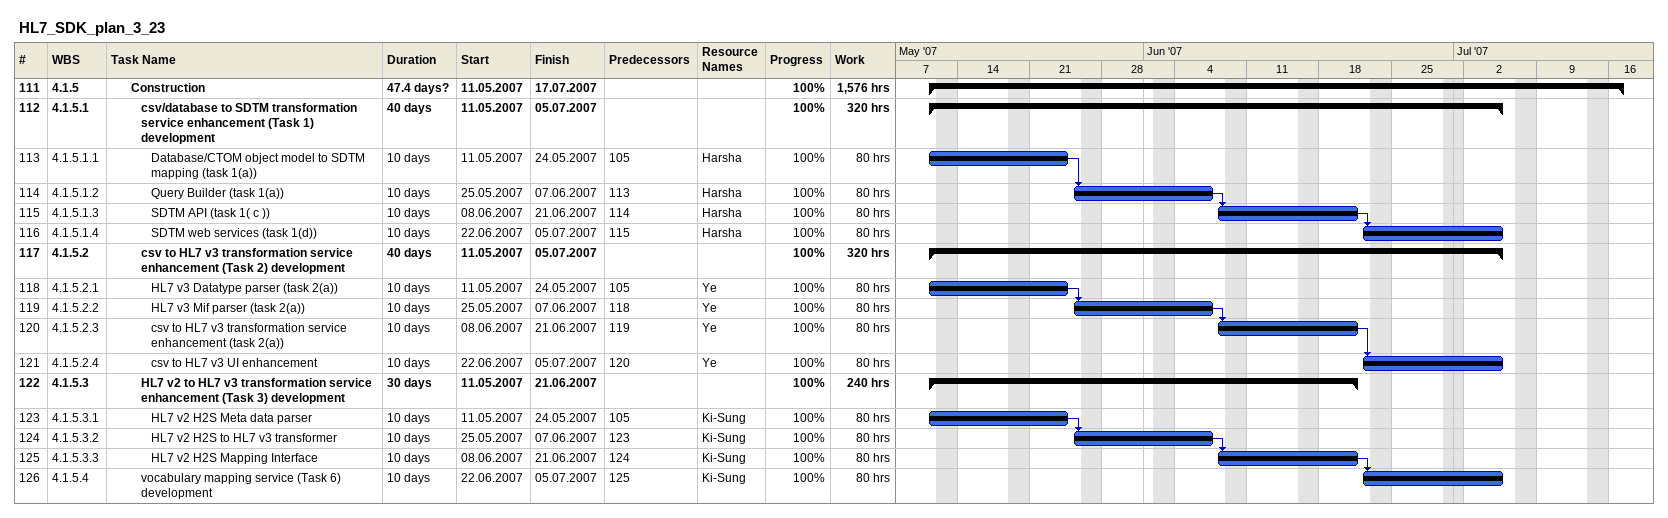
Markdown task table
HL7_SDK_plan_3_23

| ID | WBS | Task | Duration | Start | Finish | Predecessors | Resources | % complete | Work (h) |
|---|---|---|---|---|---|---|---|---|---|
| 111 | 4.1.5 | **Construction** | 47.4d? | 2007-05-11 | 2007-07-17 |  |  | 100 | 1576 |
| 112 | 4.1.5.1 | **csv/database to SDTM transformation service enhancement (Task 1) development** | 40d | 2007-05-11 | 2007-07-05 |  |  | 100 | 320 |
| 113 | 4.1.5.1.1 | Database/CTOM object model to SDTM mapping (task 1(a)) | 10d | 2007-05-11 | 2007-05-24 | 105 | Harsha | 100 | 80 |
| 114 | 4.1.5.1.2 | Query Builder (task 1(a)) | 10d | 2007-05-25 | 2007-06-07 | 113 | Harsha | 100 | 80 |
| 115 | 4.1.5.1.3 | SDTM API (task 1( c )) | 10d | 2007-06-08 | 2007-06-21 | 114 | Harsha | 100 | 80 |
| 116 | 4.1.5.1.4 | SDTM web services (task 1(d)) | 10d | 2007-06-22 | 2007-07-05 | 115 | Harsha | 100 | 80 |
| 117 | 4.1.5.2 | **csv to HL7 v3 transformation service enhancement (Task 2) development** | 40d | 2007-05-11 | 2007-07-05 |  |  | 100 | 320 |
| 118 | 4.1.5.2.1 | HL7 v3 Datatype parser (task 2(a)) | 10d | 2007-05-11 | 2007-05-24 | 105 | Ye | 100 | 80 |
| 119 | 4.1.5.2.2 | HL7 v3 Mif parser (task 2(a)) | 10d | 2007-05-25 | 2007-06-07 | 118 | Ye | 100 | 80 |
| 120 | 4.1.5.2.3 | csv to HL7 v3 transformation service enhancement (task 2(a)) | 10d | 2007-06-08 | 2007-06-21 | 119 | Ye | 100 | 80 |
| 121 | 4.1.5.2.4 | csv to HL7 v3 UI enhancement | 10d | 2007-06-22 | 2007-07-05 | 120 | Ye | 100 | 80 |
| 122 | 4.1.5.3 | **HL7 v2 to HL7 v3 transformation service enhancement (Task 3) development** | 30d | 2007-05-11 | 2007-06-21 |  |  | 100 | 240 |
| 123 | 4.1.5.3.1 | HL7 v2 H2S Meta data parser | 10d | 2007-05-11 | 2007-05-24 | 105 | Ki-Sung | 100 | 80 |
| 124 | 4.1.5.3.2 | HL7 v2 H2S to HL7 v3 transformer | 10d | 2007-05-25 | 2007-06-07 | 123 | Ki-Sung | 100 | 80 |
| 125 | 4.1.5.3.3 | HL7 v2 H2S Mapping Interface | 10d | 2007-06-08 | 2007-06-21 | 124 | Ki-Sung | 100 | 80 |
| 126 | 4.1.5.4 | vocabulary mapping service (Task 6) development | 10d | 2007-06-22 | 2007-07-05 | 125 | Ki-Sung | 100 | 80 |
